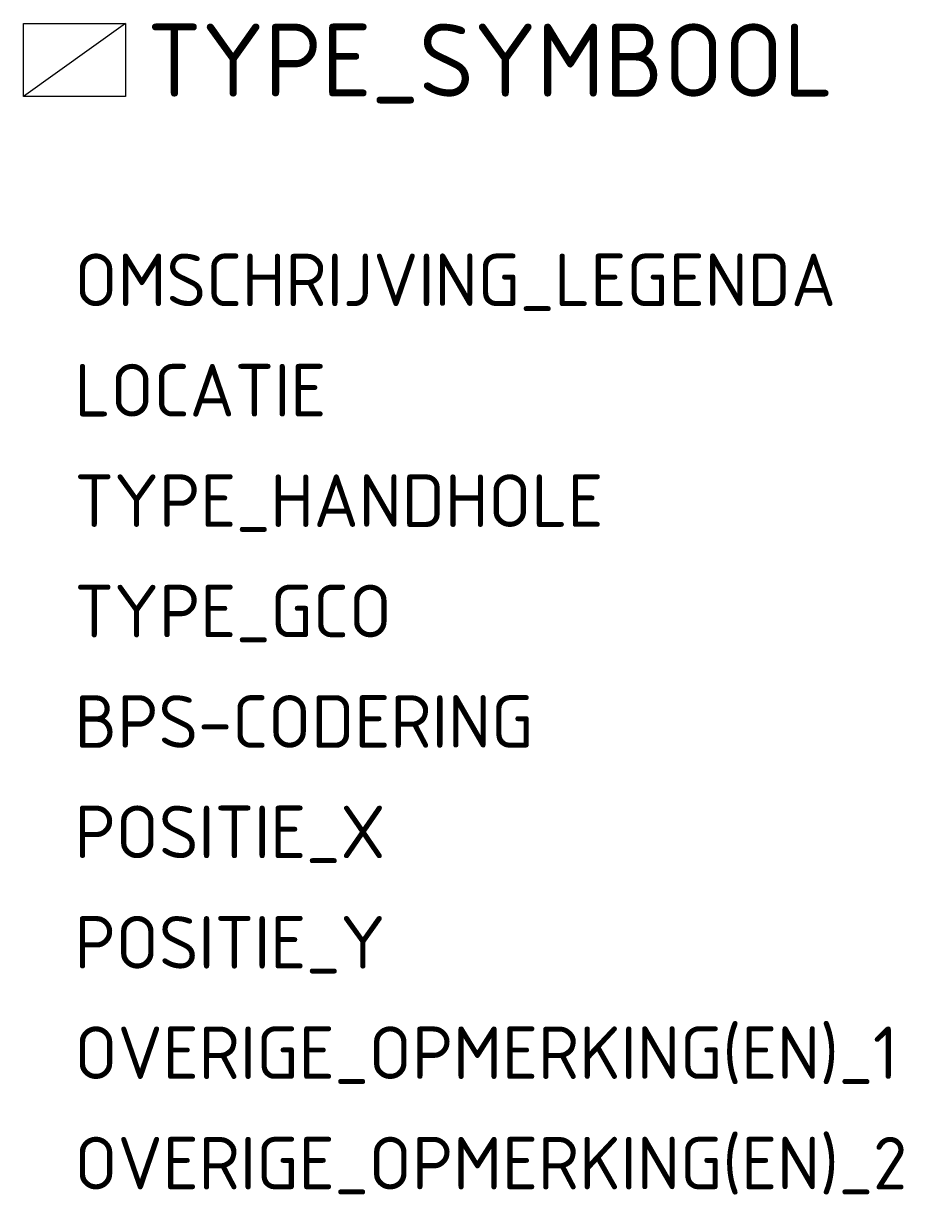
# Model space of a CAD drawing. Extents: x -1.8 to 28.4, y -38.9 to 1.3.
import ezdxf
from ezdxf.enums import TextEntityAlignment as Align

# ---------------------------------------------------------------- set-up
doc = ezdxf.new("R2010")
doc.units = 0
doc.layers.add('N-WE-KL-DATA-T18', color=1, linetype='Continuous', lineweight=18)
doc.layers.add('N-WE-KL-DATA-T25', color=7, linetype='Continuous', lineweight=25)
doc.styles.add('NLCS-ISO', font='NLCS-ISO.ttf', dxfattribs={"height": 2.5})

msp = doc.modelspace()

# ---------------------------------------------------------------- linework, layer by layer
at = {"flags": 128}
msp.add_lwpolyline([(-1.75, -1.25), (-1.75, 1.25), (1.75, 1.25), (1.75, -1.25)], close=True, dxfattribs=at)
msp.add_lwpolyline([(1.75, 1.25), (-1.75, -1.25)], dxfattribs=at)

# ---------------------------------------------------------------- texts
at = {"layer": 'N-WE-KL-DATA-T18', "linetype": 'ByBlock', "style": 'NLCS-ISO', "flags": 1}
for tag, p, s in [('OMSCHRIJVING_LEGENDA', (0, -8.431), 'Handhole+GCO'), ('LOCATIE', (0, -12.215), ''), ('TYPE_HANDHOLE', (0, -16), ''), ('TYPE_GCO', (0, -19.784), ''), ('BPS-CODERING', (0, -23.569), ''), ('POSITIE_X', (0, -27.353), ''), ('POSITIE_Y', (0, -31.138), ''), ('OVERIGE_OPMERKING(EN)_1', (0, -34.922), ''), ('OVERIGE_OPMERKING(EN)_2', (0, -38.707), '')]:
    msp.add_attdef(tag, p, s, height=1.8, dxfattribs=at)
at = {"layer": 'N-WE-KL-DATA-T25', "linetype": 'ByBlock', "style": 'NLCS-ISO'}
msp.add_attdef('TYPE_SYMBOOL', text='MB8', height=2.5, dxfattribs=at).set_placement((14.25, 0), align=Align.MIDDLE_CENTER)

doc.saveas('drawing.dxf')
